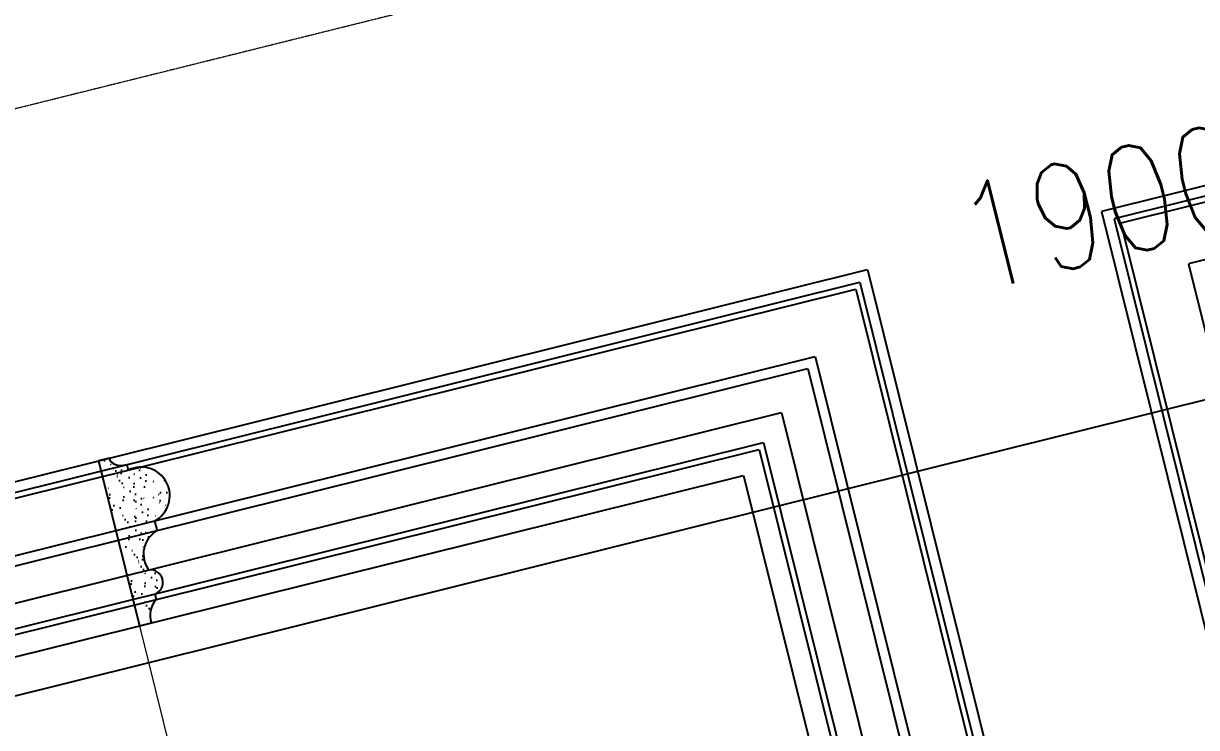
# Model space of a CAD drawing. Header units: inches. Extents: x 122939 to 389145, y 29603 to 574065.
# Drawn here: x 331498.8 to 331985.3, y 491118.7 to 491410.6 of the extents above; entities that cross this region are included whole.
import ezdxf

# ---------------------------------------------------------------- set-up
doc = ezdxf.new("R2010")
doc.units = ezdxf.units.IN
doc.header["$MEASUREMENT"] = 0
doc.linetypes.add('HIDDEN', pattern=[0.375, 0.25, -0.125])
for name, color, linetype, lineweight in [('A-Dim-ID', 9, 'Continuous', 20), ('Fabric', 253, 'Continuous', 0), ('GRC', 41, 'Continuous', 0)]:
    doc.layers.add(name, color=color, linetype=linetype, lineweight=lineweight)
doc.layers.add('gypsum', color=31, linetype='Continuous')
doc.styles.add('ST9', font='romans.shx', dxfattribs={"width": 0.8})
doc.dimstyles.new('DIM-20', dxfattribs={"dimscale": 1000, "dimtxt": 0.044, "dimasz": 0.035, "dimexe": 0.022, "dimexo": 0.022, "dimgap": 0.022, "dimtad": 1, "dimdec": 0, "dimzin": 0, "dimdsep": 46, "dimtxsty": 'ST9', "dimblk1": 'ARCHTICK', "dimblk2": 'ARCHTICK', "dimsah": 1, "dimcen": 0.088, "dimdle": 0.04, "dimclrd": 256, "dimclre": 256, "dimclrt": 3, "dimadec": 0, "dimazin": 0, "dimtfac": 1, "dimtdec": 0, "dimtix": 1, "dimtofl": 0, "dimtmove": 1, "dimatfit": 3, "dimldrblk": 'CLOSED', "dimfxl": 1, "dimtolj": 1, "dimtzin": 0, "dimarcsym": 0})

# ---------------------------------------------------------------- blocks, each defined once
blk = doc.blocks.new('win1')
at = {"color": 252, "linetype": 'HIDDEN', "ltscale": 0.5, "elevation": 0}
blk.add_lwpolyline([(0, 2848.83), (1150, 2848.83), (1150, -101.17), (0, -101.17)], close=True, dxfattribs=at)
blk = doc.blocks.new('M1')
at = {"layer": 'gypsum', "linetype": 'Continuous'}
h = blk.add_hatch(dxfattribs=at)
h.set_pattern_fill('GYPSUM', color=251, scale=36.842105, style=0, pattern_type=2)
h.set_pattern_definition([(360, (273234.79, 528507.015), (2e-15, 36.8421), [0, -36.8421]), (360, (273234.527, 528503.77), (2e-15, 36.8421), [0, -36.8421]), (360, (273237.11, 528504.44), (2e-15, 36.8421), [0, -36.8421]), (315, (273237.37, 528509.747), (36.8421, -9e-15), [0.2358, -51.8668]), (360, (273235.53, 528509.4), (2e-15, 36.8421), [0, -36.8421]), (360, (273235.53, 528509.4), (2e-15, 36.8421), [0, -36.8421]), (315, (273242.219, 528506.049), (36.8421, -9e-15), [0.2358, -51.8668]), (360, (273242.8, 528506.687), (2e-15, 36.8421), [0, -36.8421]), (360, (273242.8, 528506.687), (2e-15, 36.8421), [0, -36.8421]), (360, (273239.94, 528504.064), (2e-15, 36.8421), [0, -36.8421]), (315, (273244.39, 528504.474), (36.8421, -9e-15), [0.2358, -51.8668]), (315, (273244.39, 528504.474), (36.8421, -9e-15), [0.2358, -51.8668]), (315, (273242.807, 528509.432), (36.8421, -9e-15), [0.2358, -51.8668]), (315, (273242.807, 528509.432), (36.8421, -9e-15), [0.2358, -51.8668]), (360, (273243.383, 528510.347), (2e-15, 36.8421), [0, -36.8421]), (360, (273240.827, 528510.954), (2e-15, 36.8421), [0, -36.8421]), (360, (273246.932, 528510.374), (2e-15, 36.8421), [0, -36.8421]), (360, (273244.505, 528511.947), (2e-15, 36.8421), [0, -36.8421]), (360, (273234.93, 528514.797), (2e-15, 36.8421), [0, -36.8421]), (315, (273239.017, 528516.243), (36.8421, -9e-15), [0.2358, -51.8668]), (315, (273239.017, 528516.243), (36.8421, -9e-15), [0.2358, -51.8668]), (360, (273236.827, 528519.467), (2e-15, 36.8421), [0, -36.8421]), (360, (273236.09, 528517.082), (2e-15, 36.8421), [0, -36.8421]), (360, (273235.245, 528524.425), (2e-15, 36.8421), [0, -36.8421]), (360, (273234.507, 528522.04), (2e-15, 36.8421), [0, -36.8421]), (315, (273239.005, 528526.003), (36.8421, -9e-15), [0.2358, -51.8668]), (315, (273239.005, 528526.003), (36.8421, -9e-15), [0.2358, -51.8668]), (360, (273243.625, 528515.488), (2e-15, 36.8421), [0, -36.8421]), (315, (273244.105, 528519.5), (36.8421, -9e-15), [0.2358, -51.8668]), (360, (273244.096, 528516.754), (2e-15, 36.8421), [0, -36.8421]), (360, (273244.096, 528516.754), (2e-15, 36.8421), [0, -36.8421]), (315, (273242.523, 528524.457), (36.8421, -9e-15), [0.2358, -51.8668]), (315, (273241.934, 528521.074), (36.8421, -9e-15), [0.2358, -51.8668]), (315, (273241.934, 528521.074), (36.8421, -9e-15), [0.2358, -51.8668]), (315, (273241.934, 528521.074), (36.8421, -9e-15), [0.2358, -51.8668]), (315, (273235.012, 528526.818), (36.8421, -9e-15), [0.2358, -51.8668]), (315, (273235.012, 528526.818), (36.8421, -9e-15), [0.2358, -51.8668]), (360, (273236.565, 528531.054), (2e-15, 36.8421), [0, -36.8421]), (360, (273236.143, 528538.297), (2e-15, 36.8421), [0, -36.8421]), (360, (273235.88, 528535.053), (2e-15, 36.8421), [0, -36.8421]), (360, (273238.463, 528535.724), (2e-15, 36.8421), [0, -36.8421]), (360, (273237.725, 528533.34), (2e-15, 36.8421), [0, -36.8421]), (315, (273240.653, 528532.5), (36.8421, -9e-15), [0.2358, -51.8668]), (360, (273242.463, 528527.21), (2e-15, 36.8421), [0, -36.8421]), (360, (273242.463, 528527.21), (2e-15, 36.8421), [0, -36.8421]), (360, (273245.26, 528531.744), (2e-15, 36.8421), [0, -36.8421]), (360, (273245.02, 528526.604), (2e-15, 36.8421), [0, -36.8421]), (360, (273246.14, 528528.203), (2e-15, 36.8421), [0, -36.8421]), (315, (273243.57, 528537.33), (36.8421, -9e-15), [0.2358, -51.8668]), (315, (273243.57, 528537.33), (36.8421, -9e-15), [0.2358, -51.8668]), (315, (273245.74, 528535.755), (36.8421, -9e-15), [0.2358, -51.8668]), (360, (273244.15, 528537.97), (2e-15, 36.8421), [0, -36.8421]), (360, (273245.732, 528533.01), (2e-15, 36.8421), [0, -36.8421]), (360, (273245.732, 528533.01), (2e-15, 36.8421), [0, -36.8421]), (315, (273250.58, 528503.512), (36.8421, -9e-15), [0.2358, -51.8668]), (360, (273252.315, 528503.59), (2e-15, 36.8421), [0, -36.8421]), (360, (273250.403, 528505.074), (2e-15, 36.8421), [0, -36.8421]), (360, (273250.403, 528505.074), (2e-15, 36.8421), [0, -36.8421]), (360, (273249.67, 528506.44), (2e-15, 36.8421), [0, -36.8421]), (360, (273255.97, 528506.47), (2e-15, 36.8421), [0, -36.8421]), (360, (273252.787, 528504.855), (2e-15, 36.8421), [0, -36.8421]), (360, (273253.86, 528506.66), (2e-15, 36.8421), [0, -36.8421]), (315, (273248.997, 528508.316), (36.8421, -9e-15), [0.2358, -51.8668]), (315, (273248.997, 528508.316), (36.8421, -9e-15), [0.2358, -51.8668]), (360, (273248.917, 528513.175), (2e-15, 36.8421), [0, -36.8421]), (315, (273253.693, 528508.798), (36.8421, -9e-15), [0.2358, -51.8668]), (360, (273254.39, 528511.43), (2e-15, 36.8421), [0, -36.8421]), (360, (273256.972, 528512.1), (2e-15, 36.8421), [0, -36.8421]), (360, (273256.235, 528509.715), (2e-15, 36.8421), [0, -36.8421]), (360, (273256.235, 528509.715), (2e-15, 36.8421), [0, -36.8421]), (360, (273253.26, 528512.057), (2e-15, 36.8421), [0, -36.8421]), (315, (273260.745, 528503.918), (36.8421, -9e-15), [0.2358, -51.8668]), (315, (273260.745, 528503.918), (36.8421, -9e-15), [0.2358, -51.8668]), (360, (273257.817, 528504.757), (2e-15, 36.8421), [0, -36.8421]), (360, (273265.352, 528503.162), (2e-15, 36.8421), [0, -36.8421]), (315, (273260.16, 528513.538), (36.8421, -9e-15), [0.2358, -51.8668]), (360, (273258.555, 528507.14), (2e-15, 36.8421), [0, -36.8421]), (360, (273258.555, 528507.14), (2e-15, 36.8421), [0, -36.8421]), (315, (273264.25, 528512.132), (36.8421, -9e-15), [0.2358, -51.8668]), (315, (273263.662, 528508.748), (36.8421, -9e-15), [0.2358, -51.8668]), (360, (273264.24, 528509.387), (2e-15, 36.8421), [0, -36.8421]), (360, (273264.24, 528509.387), (2e-15, 36.8421), [0, -36.8421]), (360, (273264.24, 528509.387), (2e-15, 36.8421), [0, -36.8421]), (315, (273265.833, 528507.173), (36.8421, -9e-15), [0.2358, -51.8668]), (315, (273265.833, 528507.173), (36.8421, -9e-15), [0.2358, -51.8668]), (360, (273265.824, 528504.43), (2e-15, 36.8421), [0, -36.8421]), (315, (273270.44, 528511.016), (36.8421, -9e-15), [0.2358, -51.8668]), (315, (273270.44, 528511.016), (36.8421, -9e-15), [0.2358, -51.8668]), (360, (273271.113, 528509.14), (2e-15, 36.8421), [0, -36.8421]), (315, (273250.35, 528539.598), (36.8421, -9e-15), [0.2358, -51.8668]), (315, (273250.35, 528539.598), (36.8421, -9e-15), [0.2358, -51.8668]), (315, (273250.296, 528518.383), (36.8421, -9e-15), [0.2358, -51.8668]), (360, (273252.573, 528516.056), (2e-15, 36.8421), [0, -36.8421]), (360, (273249.39, 528514.44), (2e-15, 36.8421), [0, -36.8421]), (360, (273249.39, 528514.44), (2e-15, 36.8421), [0, -36.8421]), (315, (273256.168, 528514.352), (36.8421, -9e-15), [0.2358, -51.8668]), (315, (273256.168, 528514.352), (36.8421, -9e-15), [0.2358, -51.8668]), (360, (273253.38, 528519.706), (2e-15, 36.8421), [0, -36.8421]), (360, (273254.42, 528514.342), (2e-15, 36.8421), [0, -36.8421]), (315, (273248.713, 528523.341), (36.8421, -9e-15), [0.2358, -51.8668]), (360, (273250.12, 528520.1), (2e-15, 36.8421), [0, -36.8421]), (360, (273249.385, 528521.467), (2e-15, 36.8421), [0, -36.8421]), (360, (273249.385, 528521.467), (2e-15, 36.8421), [0, -36.8421]), (315, (273254.757, 528524.914), (36.8421, -9e-15), [0.2358, -51.8668]), (360, (273253.85, 528520.972), (2e-15, 36.8421), [0, -36.8421]), (360, (273253.575, 528521.685), (2e-15, 36.8421), [0, -36.8421]), (360, (273253.575, 528521.685), (2e-15, 36.8421), [0, -36.8421]), (360, (273257.72, 528518.59), (2e-15, 36.8421), [0, -36.8421]), (315, (273261.81, 528520.034), (36.8421, -9e-15), [0.2358, -51.8668]), (360, (273263.62, 528514.745), (2e-15, 36.8421), [0, -36.8421]), (360, (273263.62, 528514.745), (2e-15, 36.8421), [0, -36.8421]), (360, (273258.88, 528520.873), (2e-15, 36.8421), [0, -36.8421]), (360, (273257.3, 528525.83), (2e-15, 36.8421), [0, -36.8421]), (360, (273257.035, 528522.588), (2e-15, 36.8421), [0, -36.8421]), (360, (273259.62, 528523.258), (2e-15, 36.8421), [0, -36.8421]), (315, (273264.726, 528524.865), (36.8421, -9e-15), [0.2358, -51.8668]), (360, (273265.306, 528525.503), (2e-15, 36.8421), [0, -36.8421]), (360, (273265.306, 528525.503), (2e-15, 36.8421), [0, -36.8421]), (360, (273248.568, 528526.63), (2e-15, 36.8421), [0, -36.8421]), (360, (273251.025, 528530.698), (2e-15, 36.8421), [0, -36.8421]), (360, (273250.553, 528529.43), (2e-15, 36.8421), [0, -36.8421]), (360, (273255.452, 528527.546), (2e-15, 36.8421), [0, -36.8421]), (360, (273254.895, 528528.314), (2e-15, 36.8421), [0, -36.8421]), (360, (273254.21, 528532.313), (2e-15, 36.8421), [0, -36.8421]), (360, (273256.055, 528530.6), (2e-15, 36.8421), [0, -36.8421]), (315, (273251.93, 528534.64), (36.8421, -9e-15), [0.2358, -51.8668]), (360, (273251.755, 528536.356), (2e-15, 36.8421), [0, -36.8421]), (360, (273251.755, 528536.356), (2e-15, 36.8421), [0, -36.8421]), (360, (273251.02, 528537.723), (2e-15, 36.8421), [0, -36.8421]), (360, (273256.55, 528534.96), (2e-15, 36.8421), [0, -36.8421]), (360, (273256.08, 528533.695), (2e-15, 36.8421), [0, -36.8421]), (360, (273255.21, 528537.942), (2e-15, 36.8421), [0, -36.8421]), (315, (273258.87, 528528.342), (36.8421, -9e-15), [0.2358, -51.8668]), (360, (273258.036, 528528.216), (2e-15, 36.8421), [0, -36.8421]), (360, (273260.42, 528532.578), (2e-15, 36.8421), [0, -36.8421]), (360, (273260.42, 528532.578), (2e-15, 36.8421), [0, -36.8421]), (315, (273265.315, 528528.248), (36.8421, -9e-15), [0.2358, -51.8668]), (315, (273262.862, 528527.527), (36.8421, -9e-15), [0.2358, -51.8668]), (315, (273262.862, 528527.527), (36.8421, -9e-15), [0.2358, -51.8668]), (315, (273262.862, 528527.527), (36.8421, -9e-15), [0.2358, -51.8668]), (315, (273257.458, 528538.904), (36.8421, -9e-15), [0.2358, -51.8668]), (360, (273259.735, 528536.577), (2e-15, 36.8421), [0, -36.8421]), (360, (273259.735, 528536.577), (2e-15, 36.8421), [0, -36.8421]), (315, (273264.51, 528534.024), (36.8421, -9e-15), [0.2358, -51.8668]), (315, (273264.51, 528534.024), (36.8421, -9e-15), [0.2358, -51.8668]), (360, (273262.32, 528537.247), (2e-15, 36.8421), [0, -36.8421]), (360, (273261.582, 528534.863), (2e-15, 36.8421), [0, -36.8421]), (360, (273269.723, 528514.165), (2e-15, 36.8421), [0, -36.8421]), (360, (273266.416, 528519.28), (2e-15, 36.8421), [0, -36.8421]), (360, (273266.175, 528514.138), (2e-15, 36.8421), [0, -36.8421]), (360, (273267.296, 528515.738), (2e-15, 36.8421), [0, -36.8421]), (315, (273266.897, 528523.29), (36.8421, -9e-15), [0.2358, -51.8668]), (360, (273266.888, 528520.545), (2e-15, 36.8421), [0, -36.8421]), (360, (273266.888, 528520.545), (2e-15, 36.8421), [0, -36.8421]), (360, (273268.875, 528528.128), (2e-15, 36.8421), [0, -36.8421]), (360, (273266.32, 528528.734), (2e-15, 36.8421), [0, -36.8421]), (360, (273269.997, 528529.727), (2e-15, 36.8421), [0, -36.8421]), (315, (273269.598, 528537.28), (36.8421, -9e-15), [0.2358, -51.8668]), (315, (273267.427, 528538.854), (36.8421, -9e-15), [0.2358, -51.8668]), (360, (273269.59, 528534.534), (2e-15, 36.8421), [0, -36.8421]), (360, (273269.117, 528533.27), (2e-15, 36.8421), [0, -36.8421]), (360, (273269.117, 528533.27), (2e-15, 36.8421), [0, -36.8421]), (360, (273269.117, 528533.27), (2e-15, 36.8421), [0, -36.8421]), (360, (273260, 528539.82), (2e-15, 36.8421), [0, -36.8421]), (360, (273268.006, 528539.493), (2e-15, 36.8421), [0, -36.8421])])
edge = h.paths.add_edge_path()
edge.add_arc((272491.1, 527822.19), 11.88, 283.9461, 462.7163)
edge.add_line((272488.49, 527833.78), (272488.49, 527836.1))
edge.add_ellipse((272488.49, 527840.44), major_axis=(-6.53, 0), ratio=0.663806, start_angle=0, end_angle=90, ccw=False)
edge.add_line((272481.96, 527840.44), (272477.37, 527840.44))
edge.add_line((272477.37, 527840.44), (272477.37, 527769.98))
edge.add_line((272477.37, 527769.98), (272482.47, 527769.98))
edge.add_arc((272492.17, 527770.83), 9.73, 123.9206, 185.0555, ccw=False)
edge.add_line((272486.74, 527778.91), (272486.74, 527781.29))
edge.add_arc((272486.19, 527786.41), 5.15, 276.0442, 443.9558)
edge.add_arc((272497.07, 527795.81), 11.18, 106.1159, 202.4548, ccw=False)
edge.add_spline(control_points=[(272493.97, 527806.55), (272493.97, 527807.92), (272493.97, 527809.29), (272493.97, 527810.66)], knot_values=[0, 0, 0, 0, 0.167192, 0.167192, 0.167192, 0.167192], degree=3, periodic=0)
for p, q in [((272477.37, 527840.44), (272477.37, 527769.98)), ((272481.96, 527840.44), (272477.37, 527840.44)), ((272488.49, 527836.1), (272488.49, 527833.78)), ((272486.74, 527781.29), (272486.74, 527778.91)), ((272477.37, 527769.98), (272482.47, 527769.98))]:
    blk.add_line(p, q, dxfattribs=at)
for centre, radius, start, end in [((272491.1, 527822.19), 11.88, 283.9461, 102.7163), ((272497.07, 527795.81), 11.18, 106.1159, 202.4548), ((272486.19, 527786.41), 5.15, 276.0442, 83.9558), ((272492.17, 527770.83), 9.73, 123.9206, 185.0555)]:
    blk.add_arc(centre, radius, start, end, dxfattribs=at)
blk.add_ellipse((272488.49, 527840.44), major_axis=(-6.53, 0), ratio=0.663806, start_param=0, end_param=1.570796, dxfattribs=at)
blk.add_spline([(272493.97, 527810.66), (272493.97, 527806.55)], degree=3, dxfattribs=at)
blk = doc.blocks.new('curtain')
at = {"layer": 'Fabric', "lineweight": 0}
blk.add_open_spline([(1182.12, 1133.1, 0), (1126.74, 717.27, 0), (1076.06, 481.52, 0), (1015.73, 80.56, 0), (1036.93, 79.41, 0), (1116.18, 78.72, 0), (1188.73, 79.13, 0), (1254.27, 79.76, 0), (1284.45, 75.73, 0), (1281.05, 65.15, 0), (1243.45, 55.23, 0), (1203.33, 49.23, 0), (1158.62, 36.13, 0), (1185.2, 21.61, 0), (1250.84, 11.83, 0), (1313.23, 6.09, 0), (1357.77, 3.09, 0)], degree=3, knots=[209.258227, 209.258227, 209.258227, 209.258227, 1067.803273, 1090.343366, 1101.041024, 1124.788132, 1253.632328, 1281.505184, 1291.97919, 1296.93529, 1312.115972, 1346.838143, 1377.534104, 1387.5713, 1425.177123, 1520.355421, 1520.355421, 1520.355421, 1520.355421], dxfattribs=at)
blk = doc.blocks.new('_ARCHTICK')
at = {"color": 0, "linetype": 'ByBlock', "const_width": 0.15}
blk.add_lwpolyline([(-0.5, -0.5), (0.5, 0.5)], dxfattribs=at)
blk = doc.blocks.new('*D255')
at = {"layer": 'A-Dim-ID', "lineweight": -2, "transparency": 16777216}
for p, q in [((332900.66, 491228.31), (332836.05, 491488.01)), ((332880.18, 491476.32), (330958.59, 490998.23)), ((330993.76, 491022.56), (330992.1, 491029.24))]:
    blk.add_line(p, q, dxfattribs=at)
at = {"layer": 'Defpoints', "color": 0, "transparency": 16777216}
for p in [(332905.97, 491206.96, 0), (330997.41, 491007.89), (330999.07, 491001.21, 0)]:
    blk.add_point(p, dxfattribs=at)
at = {"layer": 'A-Dim-ID', "lineweight": -2, "transparency": 16777216, "xscale": 35, "yscale": 35, "zscale": 35}
for p, rotation in [((332841.36, 491466.66), 13.9714232829857), ((330997.41, 491007.89), 193.9714232829857)]:
    blk.add_blockref('_ARCHTICK', p, dxfattribs=dict(at, rotation=rotation))
at = {"layer": 'A-Dim-ID', "color": 3, "transparency": 16777216, "insert": (331946.33, 491334.66), "char_height": 44, "attachment_point": 5, "rotation": 13.9714, "style": 'ST9'}
blk.add_mtext('\\A1;1900', dxfattribs=at)
blk = doc.blocks.new('_CLOSED')
at = {"color": 0, "linetype": 'ByBlock'}
for p, q in [((-1, 0.167), (0, 0)), ((-1, 0.167), (-1, -0.167)), ((0, 0), (-1, -0.167)), ((0, 0), (-1, 0))]:
    blk.add_line(p, q, dxfattribs=at)

msp = doc.modelspace()

# ---------------------------------------------------------------- linework, layer by layer
at = {"layer": 'GRC'}
msp.add_line((331546.935, 491160.835, 0), (331571.079, 491063.793, 0), dxfattribs=at)
at = {"layer": 'gypsum', "elevation": 0}
for points in [[(331945.862, 491332.697), (332116.715, 490645.983), (333755.111, 491053.613), (333584.258, 491740.327)], [(331951.118, 491329.535), (332119.877, 490651.239), (333749.855, 491056.774), (333581.096, 491735.071)], [(331953.934, 491327.841), (332121.571, 490654.055), (333747.039, 491058.468), (333579.402, 491732.255)], [(331981.99, 491310.965), (332138.448, 490682.11), (333718.983, 491075.345), (333562.526, 491704.199)], [(331848.821, 491308.553), (332019.674, 490621.839), (331360.943, 490457.948), (331190.09, 491144.662)], [(331845.659, 491303.297), (332014.418, 490625.001), (331364.105, 490463.204), (331195.346, 491141.5)], [(331843.965, 491300.481), (332011.602, 490626.695), (331365.799, 490466.02), (331198.162, 491139.806)], [(331827.112, 491272.465), (331983.586, 490643.547), (331382.651, 490494.036), (331226.178, 491122.954)], [(331824.12, 491267.491), (331978.611, 490646.54), (331385.644, 490499.01), (331231.152, 491119.961)], [(331813.173, 491249.293), (331960.413, 490657.486), (331396.591, 490517.208), (331249.35, 491109.015)], [(331805.701, 491236.872), (331947.993, 490664.958), (331404.062, 490529.629), (331261.771, 491101.543)], [(331803.968, 491233.99), (331945.111, 490666.691), (331405.796, 490532.51), (331264.653, 491099.81)], [(331797.455, 491223.164), (331934.284, 490673.204), (331412.308, 490543.337), (331275.479, 491093.297)]]:
    msp.add_lwpolyline(points, close=True, dxfattribs=at)

# ---------------------------------------------------------------- block references
at = {"rotation": 283.9714232829857}
msp.add_blockref('curtain', (330592.327, 492644.184, 0), dxfattribs=at)
at = {"layer": 'GRC', "rotation": 283.9714232829857}
msp.add_blockref('win1', (330760.902, 492377.512, 0), dxfattribs=at)
at = {"layer": 'gypsum', "lineweight": 0, "rotation": 13.97142328299167}
msp.add_blockref('M1', (194554.151, -86782.104, 0), dxfattribs=at)

# ---------------------------------------------------------------- dimensions: what is measured, and where the dimension line sits
at = {"layer": 'A-Dim-ID'}
dim = msp.add_linear_dim(base=(330997.411, 491007.891, 0), p1=(332905.975, 491206.96, 0), p2=(330999.073, 491001.214, 0), angle=13.97142, dimstyle='DIM-20', dxfattribs=at)
dim.commit()
dim.dimension.update_dxf_attribs({"geometry": '*D255', "text_midpoint": (331956.956, 491291.966, 0), "dimtype": 160})

doc.saveas('drawing.dxf')
